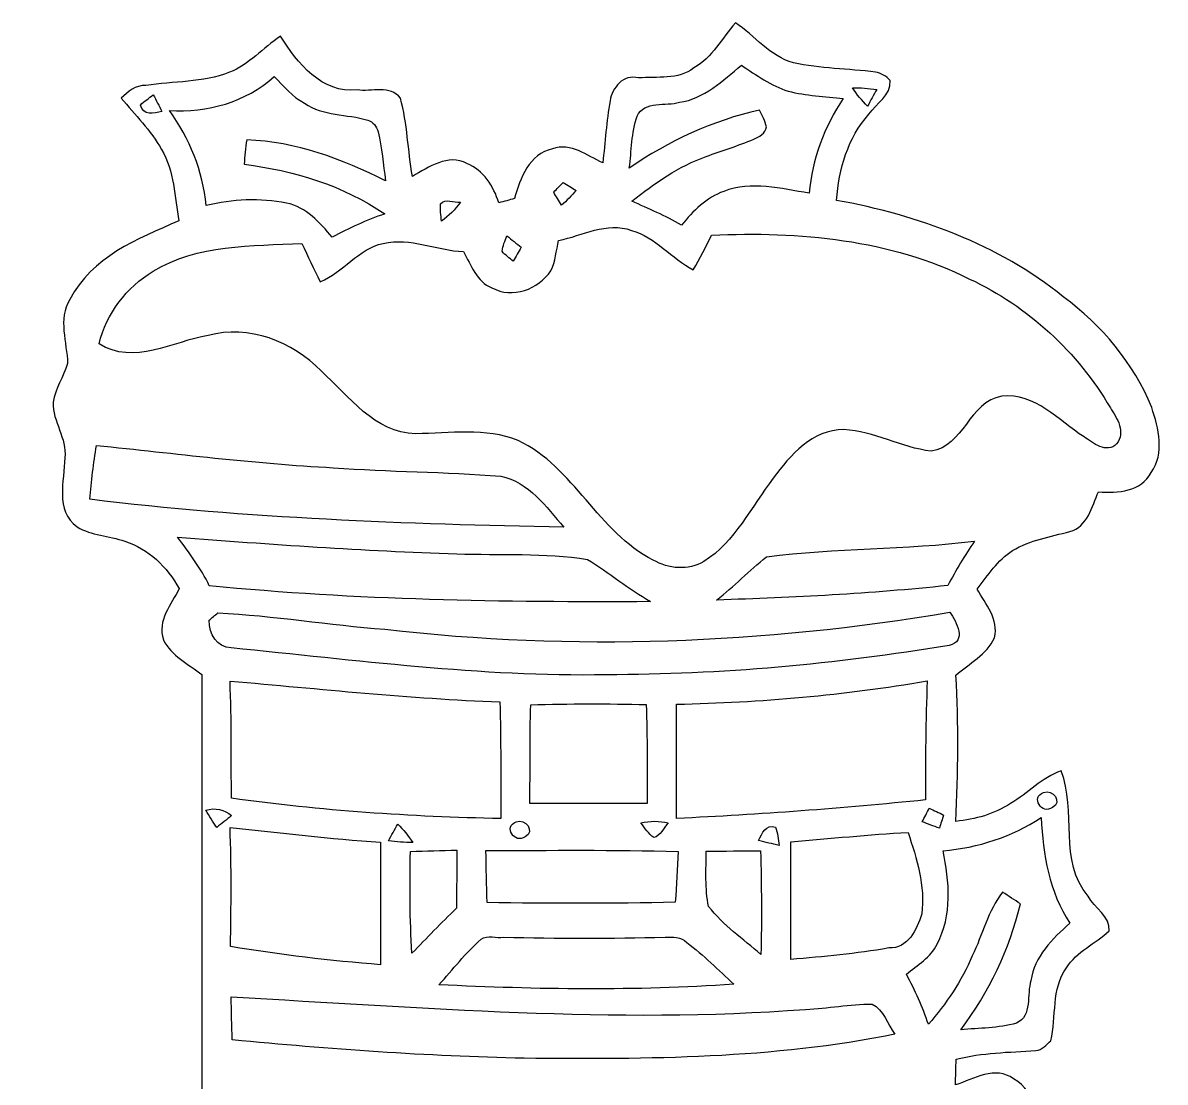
# Model space of a CAD drawing. Header units: centimetres. Extents: x -6.9 to 6.9, y -16 to 16.
# Drawn here: x -6.87 to 6.89, y 3.22 to 15.98 of the extents above; entities that cross this region are included whole.
import ezdxf

# ---------------------------------------------------------------- set-up
doc = ezdxf.new("R2010")
doc.units = ezdxf.units.CM
doc.header["$MEASUREMENT"] = 0
doc.layers.add('Camada 1', color=7, linetype='Continuous')

msp = doc.modelspace()

# ---------------------------------------------------------------- linework, layer by layer
at = {"layer": 'Camada 1', "color": 142}
for points, knots in [([(1.7145, 15.97942), (1.9498, 15.82491), (2.13148, 15.57514), (2.41194, 15.49894), (2.41194, 15.49894), (2.73614, 15.4245), (3.07199, 15.42838), (3.40078, 15.38605), (3.40078, 15.38605), (3.46992, 15.37547), (3.53272, 15.33631), (3.57893, 15.2841), (3.57893, 15.2841), (3.59269, 15.10665), (3.4096, 15.01175), (3.32246, 14.88052), (3.32246, 14.88052), (3.0667, 14.59265), (2.95981, 14.21836), (2.93264, 13.84229), (2.93264, 13.84229), (3.91336, 13.66379), (4.87892, 13.31242), (5.66138, 12.6813), (5.66138, 12.6813), (6.12457, 12.33981), (6.50981, 11.88226), (6.72782, 11.34674), (6.72782, 11.34674), (6.8072, 11.09663), (6.88904, 10.79818), (6.71936, 10.56605), (6.71936, 10.56605), (6.60118, 10.33039), (6.3186, 10.3184), (6.08647, 10.33145), (6.08647, 10.33145), (6.00957, 10.15929), (5.95171, 9.90882), (5.74322, 9.85626), (5.74322, 9.85626), (5.50898, 9.78994), (5.26239, 9.75184), (5.05072, 9.62484), (5.05072, 9.62484), (4.87116, 9.50912), (4.75262, 9.3285), (4.62703, 9.16093), (4.62703, 9.16093), (4.72405, 8.9789), (4.89162, 8.79757), (4.83235, 8.57567), (4.83235, 8.57567), (4.74027, 8.37353), (4.53108, 8.26488), (4.36809, 8.12518), (4.36809, 8.12518), (4.40584, 7.53886), (4.39455, 6.95113), (4.36986, 6.36482), (4.36986, 6.36482), (4.60022, 6.38986), (4.83235, 6.44984), (5.02708, 6.58036), (5.02708, 6.58036), (5.23699, 6.70172), (5.40244, 6.89187), (5.63633, 6.97301), (5.63633, 6.97301), (5.82824, 6.49005), (5.60141, 5.88504), (5.9623, 5.46453), (5.9623, 5.46453), (6.02791, 5.3213), (6.23535, 5.21794), (6.21489, 5.04507), (6.21489, 5.04507), (6.04943, 4.89162), (5.82224, 4.79884), (5.70124, 4.60093), (5.70124, 4.60093), (5.51497, 4.34657), (5.58412, 4.01355), (5.51215, 3.72392), (5.51215, 3.72392), (5.45888, 3.67559), (5.40808, 3.60997), (5.33082, 3.60539), (5.33082, 3.60539), (5.00909, 3.58175), (4.68489, 3.58281), (4.37127, 3.4992), (4.37127, 3.4992), (4.36951, 3.39654), (4.36809, 3.29353), (4.36351, 3.19087), (4.36351, 3.19087), (4.58435, 3.26496), (4.8447, 3.42512), (5.06342, 3.26425), (5.06342, 3.26425), (5.34035, 3.10974), (5.44336, 2.70651), (5.23628, 2.45357), (5.23628, 2.45357), (5.07365, 2.21544), (4.75086, 2.20592), (4.49227, 2.20486), (4.49227, 2.20486), (4.69618, 1.97097), (4.98299, 1.76565), (5.30966, 1.7974), (5.30966, 1.7974), (5.47017, 1.77765), (5.6515, 1.82316), (5.80143, 1.74025), (5.80143, 1.74025), (5.84482, 1.5173), (5.65326, 1.30598), (5.73405, 1.07879), (5.73405, 1.07879), (5.87375, 0.70273), (6.28015, 0.57891), (6.61917, 0.44344), (6.61917, 0.44344), (6.69396, 0.4124), (6.80438, 0.36618), (6.78921, 0.26599), (6.78921, 0.26599), (6.76169, 0.14817), (6.66221, 0.06385), (6.60082, -0.03669), (6.60082, -0.03669), (6.36799, -0.33867), (6.29285, -0.73589), (6.31155, -1.11054), (6.31155, -1.11054), (6.3059, -1.2446), (6.34682, -1.40864), (6.21877, -1.49789), (6.21877, -1.49789), (6.04132, -1.48026), (5.90444, -1.34938), (5.75874, -1.26118), (5.75874, -1.26118), (5.48111, -1.08479), (5.19571, -0.86536), (4.84964, -0.86748), (4.84964, -0.86748), (4.69336, -0.83573), (4.48592, -0.86078), (4.40725, -1.01988), (4.40725, -1.01988), (4.33317, -1.37513), (4.39879, -1.73955), (4.38961, -2.09903), (4.38961, -2.09903), (4.39667, -4.0319), (4.38856, -5.96441), (4.39314, -7.89728), (4.39314, -7.89728), (4.57976, -7.92162), (4.78543, -7.8927), (4.95617, -7.99183), (4.95617, -7.99183), (5.17243, -8.12518), (5.32201, -8.36718), (5.30684, -8.62647), (5.30684, -8.62647), (5.37069, -8.94574), (5.04825, -9.17011), (5.08635, -9.48478), (5.08635, -9.48478), (5.21547, -11.15519), (5.34599, -12.84746), (5.08917, -14.51257), (5.08917, -14.51257), (5.00027, -14.88828), (4.60763, -15.07666), (4.28413, -15.22236), (4.28413, -15.22236), (2.81411, -15.72824), (1.25624, -15.99318), (-0.29986, -15.96637), (-0.29986, -15.96637), (-1.76671, -15.98507), (-3.2198, -15.71202), (-4.63726, -15.35783), (-4.63726, -15.35783), (-5.01756, -15.23012), (-5.43772, -14.99764), (-5.53261, -14.57184), (-5.53261, -14.57184), (-5.75592, -13.1251), (-5.71853, -11.6519), (-5.61164, -10.19634), (-5.61164, -10.19634), (-5.53614, -9.90247), (-5.8099, -9.68657), (-5.80002, -9.40082), (-5.80002, -9.40082), (-5.86599, -8.98878), (-5.58059, -8.6173), (-5.26415, -8.38941), (-5.26415, -8.38941), (-5.09129, -8.23277), (-4.81859, -8.16328), (-4.73957, -7.92515), (-4.73957, -7.92515), (-4.68912, -7.67962), (-4.70076, -7.42527), (-4.70782, -7.17691), (-4.70782, -7.17691), (-4.71946, -7.03651), (-4.80095, -6.88693), (-4.94418, -6.84847), (-4.94418, -6.84847), (-5.23804, -6.76416), (-5.55061, -6.78145), (-5.85047, -6.8139), (-5.85047, -6.8139), (-6.06848, -6.84389), (-6.25158, -6.97512), (-6.45372, -7.04956), (-6.45372, -7.04956), (-6.53627, -7.08096), (-6.6234, -7.00017), (-6.63258, -6.91974), (-6.63258, -6.91974), (-6.63328, -6.55461), (-6.49923, -6.2043), (-6.51087, -5.83812), (-6.51087, -5.83812), (-6.47841, -5.55272), (-6.67703, -5.32518), (-6.74511, -5.06271), (-6.74511, -5.06271), (-6.41668, -4.93677), (-6.00181, -4.83658), (-5.88645, -4.45311), (-5.88645, -4.45311), (-5.77638, -4.25379), (-5.80954, -3.91513), (-5.5178, -3.88091), (-5.5178, -3.88091), (-5.24863, -3.90772), (-4.98404, -3.97792), (-4.71311, -3.99979), (-4.71311, -3.99979), (-4.70253, -3.67594), (-4.74416, -3.33199), (-4.92795, -3.05611), (-4.92795, -3.05611), (-5.03908, -2.86632), (-5.28073, -2.84762), (-5.4737, -2.82293), (-5.4737, -2.82293), (-5.77321, -2.78977), (-6.07342, -2.97639), (-6.36623, -2.87126), (-6.36623, -2.87126), (-6.38669, -2.49696), (-6.30661, -2.08562), (-6.51087, -1.7466), (-6.51087, -1.7466), (-6.60541, -1.53317), (-6.80579, -1.37724), (-6.86611, -1.14829), (-6.86611, -1.14829), (-6.8386, -1.09573), (-6.79662, -1.04916), (-6.74194, -1.02447), (-6.74194, -1.02447), (-6.38104, -0.99095), (-6.01663, -1.01776), (-5.65609, -0.97755), (-5.65609, -0.97755), (-5.4162, -0.94509), (-5.2578, -0.73836), (-5.04684, -0.64135), (-5.04684, -0.64135), (-4.94453, -0.62054), (-4.84258, -0.66463), (-4.74239, -0.68227), (-4.74239, -0.68227), (-4.71699, -0.34361), (-4.70817, -0.00388), (-4.70782, 0.33514), (-4.70782, 0.33514), (-4.71099, 2.9337), (-4.70994, 5.53261), (-4.70888, 8.13117), (-4.70888, 8.13117), (-4.87327, 8.25888), (-5.07788, 8.35907), (-5.17419, 8.55063), (-5.17419, 8.55063), (-5.24933, 8.77923), (-5.08, 8.97996), (-4.98263, 9.16693), (-4.98263, 9.16693), (-5.12868, 9.42269), (-5.35199, 9.65129), (-5.63986, 9.73702), (-5.63986, 9.73702), (-5.82789, 9.80475), (-6.04097, 9.80511), (-6.21312, 9.91094), (-6.21312, 9.91094), (-6.48617, 10.11202), (-6.3627, 10.46268), (-6.36164, 10.74279), (-6.36164, 10.74279), (-6.33095, 10.97739), (-6.51051, 11.17706), (-6.50134, 11.41024), (-6.50134, 11.41024), (-6.477, 11.57605), (-6.37505, 11.71787), (-6.32813, 11.87662), (-6.32813, 11.87662), (-6.33271, 12.13309), (-6.44807, 12.40966), (-6.29885, 12.64779), (-6.29885, 12.64779), (-6.04026, 13.15755), (-5.48569, 13.38121), (-4.98934, 13.59394), (-4.98934, 13.59394), (-5.03555, 13.88322), (-5.04296, 14.19472), (-5.19606, 14.45401), (-5.19606, 14.45401), (-5.32518, 14.68508), (-5.51251, 14.87346), (-5.68219, 15.07384), (-5.68219, 15.07384), (-5.59753, 15.14792), (-5.51039, 15.23189), (-5.3848, 15.22448), (-5.3848, 15.22448), (-5.05072, 15.27845), (-4.69935, 15.25693), (-4.37938, 15.38358), (-4.37938, 15.38358), (-4.14126, 15.47636), (-3.97334, 15.67921), (-3.76414, 15.8175), (-3.76414, 15.8175), (-3.55953, 15.5007), (-3.26531, 15.12217), (-2.84021, 15.17332), (-2.84021, 15.17332), (-2.67406, 15.14193), (-2.43699, 15.23718), (-2.32022, 15.07208), (-2.32022, 15.07208), (-2.23379, 14.76551), (-2.23132, 14.44343), (-2.17488, 14.13087), (-2.17488, 14.13087), (-1.98085, 14.24234), (-1.74308, 14.40533), (-1.51977, 14.28679), (-1.51977, 14.28679), (-1.31692, 14.20283), (-1.19839, 14.01163), (-1.13383, 13.81196), (-1.13383, 13.81196), (-1.07103, 13.82924), (-1.00824, 13.84653), (-0.94474, 13.86381), (-0.94474, 13.86381), (-0.883, 14.10864), (-0.76412, 14.4018), (-0.48895, 14.46142), (-0.48895, 14.46142), (-0.26317, 14.54256), (-0.07585, 14.38028), (0.11642, 14.2935), (0.11642, 14.2935), (0.1464, 14.54291), (0.16122, 14.79409), (0.20461, 15.04174), (0.20461, 15.04174), (0.23248, 15.19943), (0.36301, 15.36453), (0.54716, 15.31549), (0.54716, 15.31549), (0.77117, 15.33772), (1.02517, 15.28551), (1.21426, 15.43756), (1.21426, 15.43756), (1.43651, 15.56067), (1.55328, 15.79386), (1.7145, 15.97942), (1.7145, 15.97942), (1.7145, 15.97942), (1.7145, 15.97942), (1.7145, 15.97942)], [0, 0, 0, 0, 0.00990099, 0.00990099, 0.00990099, 0.00990099, 0.01980198, 0.01980198, 0.01980198, 0.01980198, 0.02970297, 0.02970297, 0.02970297, 0.02970297, 0.03960396, 0.03960396, 0.03960396, 0.03960396, 0.04950495, 0.04950495, 0.04950495, 0.04950495, 0.05940594, 0.05940594, 0.05940594, 0.05940594, 0.06930693, 0.06930693, 0.06930693, 0.06930693, 0.07920792, 0.07920792, 0.07920792, 0.07920792, 0.08910891, 0.08910891, 0.08910891, 0.08910891, 0.0990099, 0.0990099, 0.0990099, 0.0990099, 0.10891089, 0.10891089, 0.10891089, 0.10891089, 0.11881188, 0.11881188, 0.11881188, 0.11881188, 0.12871287, 0.12871287, 0.12871287, 0.12871287, 0.13861386, 0.13861386, 0.13861386, 0.13861386, 0.14851485, 0.14851485, 0.14851485, 0.14851485, 0.15841584, 0.15841584, 0.15841584, 0.15841584, 0.16831683, 0.16831683, 0.16831683, 0.16831683, 0.17821782, 0.17821782, 0.17821782, 0.17821782, 0.18811881, 0.18811881, 0.18811881, 0.18811881, 0.1980198, 0.1980198, 0.1980198, 0.1980198, 0.20792079, 0.20792079, 0.20792079, 0.20792079, 0.21782178, 0.21782178, 0.21782178, 0.21782178, 0.22772277, 0.22772277, 0.22772277, 0.22772277, 0.23762376, 0.23762376, 0.23762376, 0.23762376, 0.24752475, 0.24752475, 0.24752475, 0.24752475, 0.25742574, 0.25742574, 0.25742574, 0.25742574, 0.26732673, 0.26732673, 0.26732673, 0.26732673, 0.27722772, 0.27722772, 0.27722772, 0.27722772, 0.28712871, 0.28712871, 0.28712871, 0.28712871, 0.2970297, 0.2970297, 0.2970297, 0.2970297, 0.30693069, 0.30693069, 0.30693069, 0.30693069, 0.31683168, 0.31683168, 0.31683168, 0.31683168, 0.32673267, 0.32673267, 0.32673267, 0.32673267, 0.33663366, 0.33663366, 0.33663366, 0.33663366, 0.34653465, 0.34653465, 0.34653465, 0.34653465, 0.35643564, 0.35643564, 0.35643564, 0.35643564, 0.36633663, 0.36633663, 0.36633663, 0.36633663, 0.37623762, 0.37623762, 0.37623762, 0.37623762, 0.38613861, 0.38613861, 0.38613861, 0.38613861, 0.3960396, 0.3960396, 0.3960396, 0.3960396, 0.40594059, 0.40594059, 0.40594059, 0.40594059, 0.41584158, 0.41584158, 0.41584158, 0.41584158, 0.42574257, 0.42574257, 0.42574257, 0.42574257, 0.43564356, 0.43564356, 0.43564356, 0.43564356, 0.44554455, 0.44554455, 0.44554455, 0.44554455, 0.45544554, 0.45544554, 0.45544554, 0.45544554, 0.46534653, 0.46534653, 0.46534653, 0.46534653, 0.47524752, 0.47524752, 0.47524752, 0.47524752, 0.48514851, 0.48514851, 0.48514851, 0.48514851, 0.4950495, 0.4950495, 0.4950495, 0.4950495, 0.5049505, 0.5049505, 0.5049505, 0.5049505, 0.51485149, 0.51485149, 0.51485149, 0.51485149, 0.52475248, 0.52475248, 0.52475248, 0.52475248, 0.53465347, 0.53465347, 0.53465347, 0.53465347, 0.54455446, 0.54455446, 0.54455446, 0.54455446, 0.55445545, 0.55445545, 0.55445545, 0.55445545, 0.56435644, 0.56435644, 0.56435644, 0.56435644, 0.57425743, 0.57425743, 0.57425743, 0.57425743, 0.58415842, 0.58415842, 0.58415842, 0.58415842, 0.59405941, 0.59405941, 0.59405941, 0.59405941, 0.6039604, 0.6039604, 0.6039604, 0.6039604, 0.61386139, 0.61386139, 0.61386139, 0.61386139, 0.62376238, 0.62376238, 0.62376238, 0.62376238, 0.63366337, 0.63366337, 0.63366337, 0.63366337, 0.64356436, 0.64356436, 0.64356436, 0.64356436, 0.65346535, 0.65346535, 0.65346535, 0.65346535, 0.66336634, 0.66336634, 0.66336634, 0.66336634, 0.67326733, 0.67326733, 0.67326733, 0.67326733, 0.68316832, 0.68316832, 0.68316832, 0.68316832, 0.69306931, 0.69306931, 0.69306931, 0.69306931, 0.7029703, 0.7029703, 0.7029703, 0.7029703, 0.71287129, 0.71287129, 0.71287129, 0.71287129, 0.72277228, 0.72277228, 0.72277228, 0.72277228, 0.73267327, 0.73267327, 0.73267327, 0.73267327, 0.74257426, 0.74257426, 0.74257426, 0.74257426, 0.75247525, 0.75247525, 0.75247525, 0.75247525, 0.76237624, 0.76237624, 0.76237624, 0.76237624, 0.77227723, 0.77227723, 0.77227723, 0.77227723, 0.78217822, 0.78217822, 0.78217822, 0.78217822, 0.79207921, 0.79207921, 0.79207921, 0.79207921, 0.8019802, 0.8019802, 0.8019802, 0.8019802, 0.81188119, 0.81188119, 0.81188119, 0.81188119, 0.82178218, 0.82178218, 0.82178218, 0.82178218, 0.83168317, 0.83168317, 0.83168317, 0.83168317, 0.84158416, 0.84158416, 0.84158416, 0.84158416, 0.85148515, 0.85148515, 0.85148515, 0.85148515, 0.86138614, 0.86138614, 0.86138614, 0.86138614, 0.87128713, 0.87128713, 0.87128713, 0.87128713, 0.88118812, 0.88118812, 0.88118812, 0.88118812, 0.89108911, 0.89108911, 0.89108911, 0.89108911, 0.9009901, 0.9009901, 0.9009901, 0.9009901, 0.91089109, 0.91089109, 0.91089109, 0.91089109, 0.92079208, 0.92079208, 0.92079208, 0.92079208, 0.93069307, 0.93069307, 0.93069307, 0.93069307, 0.94059406, 0.94059406, 0.94059406, 0.94059406, 0.95049505, 0.95049505, 0.95049505, 0.95049505, 0.96039604, 0.96039604, 0.96039604, 0.96039604, 0.97029703, 0.97029703, 0.97029703, 0.97029703, 0.98019802, 0.98019802, 0.98019802, 0.98019802, 1, 1, 1, 1]), ([(1.03999, 15.02304), (0.87806, 14.97542), (0.61983, 15.04491), (0.53022, 14.85582), (0.53022, 14.85582), (0.46284, 14.65509), (0.46355, 14.43884), (0.43674, 14.23), (0.43674, 14.23), (0.91052, 14.55914), (1.4418, 14.8022), (2.00554, 14.92991), (2.00554, 14.92991), (2.03518, 14.86359), (2.07257, 14.79867), (2.08739, 14.72671), (2.08739, 14.72671), (2.08245, 14.64592), (1.99813, 14.60747), (1.93463, 14.57748), (1.93463, 14.57748), (1.74731, 14.49881), (1.55187, 14.44272), (1.36208, 14.37076), (1.36208, 14.37076), (1.03082, 14.25399), (0.74154, 14.04514), (0.46567, 13.83347), (0.46567, 13.83347), (0.66746, 13.74069), (0.87383, 13.65673), (1.06645, 13.54455), (1.06645, 13.54455), (1.20509, 13.71282), (1.36243, 13.87651), (1.57409, 13.94954), (1.57409, 13.94954), (1.90676, 14.0783), (2.26413, 13.98341), (2.60174, 13.92802), (2.60174, 13.92802), (2.63913, 14.34006), (2.78342, 14.72636), (3.01343, 15.06855), (3.01343, 15.06855), (2.79118, 15.09183), (2.56611, 15.10171), (2.34915, 15.1571), (2.34915, 15.1571), (2.14312, 15.22236), (1.96533, 15.35148), (1.78647, 15.46825), (1.78647, 15.46825), (1.56281, 15.28727), (1.33738, 15.06326), (1.03999, 15.02304), (1.03999, 15.02304), (1.03999, 15.02304), (1.03999, 15.02304), (1.03999, 15.02304)], [0, 0, 0, 0, 0.0625, 0.0625, 0.0625, 0.0625, 0.125, 0.125, 0.125, 0.125, 0.1875, 0.1875, 0.1875, 0.1875, 0.25, 0.25, 0.25, 0.25, 0.3125, 0.3125, 0.3125, 0.3125, 0.375, 0.375, 0.375, 0.375, 0.4375, 0.4375, 0.4375, 0.4375, 0.5, 0.5, 0.5, 0.5, 0.5625, 0.5625, 0.5625, 0.5625, 0.625, 0.625, 0.625, 0.625, 0.6875, 0.6875, 0.6875, 0.6875, 0.75, 0.75, 0.75, 0.75, 0.8125, 0.8125, 0.8125, 0.8125, 0.875, 0.875, 0.875, 0.875, 1, 1, 1, 1]), ([(-5.10117, 14.92497), (-4.85987, 14.58666), (-4.69688, 14.19648), (-4.65949, 13.78021), (-4.65949, 13.78021), (-4.34269, 13.85429), (-4.00967, 13.87299), (-3.68935, 13.80949), (-3.68935, 13.80949), (-3.45511, 13.75869), (-3.28965, 13.57348), (-3.14149, 13.39885), (-3.14149, 13.39885), (-2.93617, 13.50469), (-2.72803, 13.60699), (-2.50825, 13.67931), (-2.50825, 13.67931), (-3.00955, 14.02115), (-3.60257, 14.20213), (-4.20088, 14.27621), (-4.20088, 14.27621), (-4.19664, 14.37464), (-4.18571, 14.47271), (-4.16913, 14.56972), (-4.16913, 14.56972), (-3.57823, 14.55244), (-3.02154, 14.33759), (-2.49873, 14.07866), (-2.49873, 14.07866), (-2.52589, 14.27586), (-2.54318, 14.47482), (-2.58833, 14.66885), (-2.58833, 14.66885), (-2.60421, 14.732), (-2.65113, 14.78739), (-2.71321, 14.80855), (-2.71321, 14.80855), (-2.96474, 14.88369), (-3.25191, 14.85441), (-3.47416, 15.01175), (-3.47416, 15.01175), (-3.62056, 15.0876), (-3.72533, 15.21672), (-3.83858, 15.33243), (-3.83858, 15.33243), (-4.18253, 15.0241), (-4.64467, 14.89498), (-5.10117, 14.92497), (-5.10117, 14.92497), (-5.10117, 14.92497), (-5.10117, 14.92497), (-5.10117, 14.92497)], [0, 0, 0, 0, 0.07142857, 0.07142857, 0.07142857, 0.07142857, 0.14285714, 0.14285714, 0.14285714, 0.14285714, 0.21428571, 0.21428571, 0.21428571, 0.21428571, 0.28571429, 0.28571429, 0.28571429, 0.28571429, 0.35714286, 0.35714286, 0.35714286, 0.35714286, 0.42857143, 0.42857143, 0.42857143, 0.42857143, 0.5, 0.5, 0.5, 0.5, 0.57142857, 0.57142857, 0.57142857, 0.57142857, 0.64285714, 0.64285714, 0.64285714, 0.64285714, 0.71428571, 0.71428571, 0.71428571, 0.71428571, 0.78571429, 0.78571429, 0.78571429, 0.78571429, 0.85714286, 0.85714286, 0.85714286, 0.85714286, 1, 1, 1, 1]), ([(3.12349, 15.19802), (3.17641, 15.11829), (3.23674, 15.0435), (3.30518, 14.97647), (3.30518, 14.97647), (3.34222, 15.0435), (3.37926, 15.11053), (3.41559, 15.17791), (3.41559, 15.17791), (3.31893, 15.19167), (3.22086, 15.19767), (3.12349, 15.19802), (3.12349, 15.19802), (3.12349, 15.19802), (3.12349, 15.19802), (3.12349, 15.19802)], [0, 0, 0, 0, 0.2, 0.2, 0.2, 0.2, 0.4, 0.4, 0.4, 0.4, 0.6, 0.6, 0.6, 0.6, 1, 1, 1, 1]), ([(-5.44971, 14.98988), (-5.42078, 14.85935), (-5.2892, 14.88546), (-5.19148, 14.91262), (-5.19148, 14.91262), (-5.2264, 14.9793), (-5.26098, 15.04632), (-5.29519, 15.113), (-5.29519, 15.113), (-5.34846, 15.07419), (-5.40173, 15.03504), (-5.44971, 14.98988), (-5.44971, 14.98988), (-5.44971, 14.98988), (-5.44971, 14.98988), (-5.44971, 14.98988)], [0, 0, 0, 0, 0.2, 0.2, 0.2, 0.2, 0.4, 0.4, 0.4, 0.4, 0.6, 0.6, 0.6, 0.6, 1, 1, 1, 1]), ([(-0.36019, 14.05608), (-0.39829, 14.01798), (-0.43603, 13.98023), (-0.47413, 13.94213), (-0.47413, 13.94213), (-0.44309, 13.88921), (-0.41204, 13.83665), (-0.38065, 13.78373), (-0.38065, 13.78373), (-0.31679, 13.83912), (-0.25718, 13.89874), (-0.20179, 13.96259), (-0.20179, 13.96259), (-0.25506, 13.99364), (-0.30762, 14.02503), (-0.36019, 14.05608), (-0.36019, 14.05608), (-0.36019, 14.05608), (-0.36019, 14.05608), (-0.36019, 14.05608)], [0, 0, 0, 0, 0.16666667, 0.16666667, 0.16666667, 0.16666667, 0.33333333, 0.33333333, 0.33333333, 0.33333333, 0.5, 0.5, 0.5, 0.5, 0.66666667, 0.66666667, 0.66666667, 0.66666667, 1, 1, 1, 1]), ([(-1.83691, 13.80137), (-1.84256, 13.73152), (-1.83162, 13.66202), (-1.82492, 13.59253), (-1.82492, 13.59253), (-1.73673, 13.65462), (-1.66017, 13.73117), (-1.59808, 13.81936), (-1.59808, 13.81936), (-1.67428, 13.81301), (-1.78047, 13.87052), (-1.83691, 13.80137), (-1.83691, 13.80137), (-1.83691, 13.80137), (-1.83691, 13.80137), (-1.83691, 13.80137)], [0, 0, 0, 0, 0.2, 0.2, 0.2, 0.2, 0.4, 0.4, 0.4, 0.4, 0.6, 0.6, 0.6, 0.6, 1, 1, 1, 1]), ([(-0.41557, 13.36005), (-0.44415, 13.23728), (-0.45014, 13.10675), (-0.50765, 12.99316), (-0.50765, 12.99316), (-0.65617, 12.77197), (-0.97367, 12.65132), (-1.21708, 12.78961), (-1.21708, 12.78961), (-1.40441, 12.8591), (-1.4672, 13.06548), (-1.55998, 13.22493), (-1.55998, 13.22493), (-1.8856, 13.23869), (-2.19781, 13.39921), (-2.52659, 13.32336), (-2.52659, 13.32336), (-2.82963, 13.26092), (-3.00602, 12.97164), (-3.28718, 12.86263), (-3.28718, 12.86263), (-3.36338, 13.01468), (-3.43323, 13.16919), (-3.50732, 13.32195), (-3.50732, 13.32195), (-4.1081, 13.29443), (-4.76603, 13.31489), (-5.29872, 12.98822), (-5.29872, 12.98822), (-5.61728, 12.7949), (-5.85929, 12.47881), (-5.94819, 12.11509), (-5.94819, 12.11509), (-5.52979, 11.85016), (-5.06307, 12.14437), (-4.63409, 12.21493), (-4.63409, 12.21493), (-4.14584, 12.34793), (-3.61774, 12.14367), (-3.27484, 11.78877), (-3.27484, 11.78877), (-2.93864, 11.48574), (-2.6349, 11.04089), (-2.13466, 11.03207), (-2.13466, 11.03207), (-1.72649, 11.03736), (-1.29223, 11.10791), (-0.90276, 10.95022), (-0.90276, 10.95022), (-0.22648, 10.63237), (0.05997, 9.84285), (0.72496, 9.51124), (0.72496, 9.51124), (0.91017, 9.40259), (1.14512, 9.38318), (1.33597, 9.4929), (1.33597, 9.4929), (1.71062, 9.73526), (1.905, 10.15224), (2.16994, 10.49549), (2.16994, 10.49549), (2.37278, 10.77701), (2.64336, 11.07969), (3.01943, 11.08216), (3.01943, 11.08216), (3.3849, 11.06417), (3.71158, 10.86273), (4.07141, 10.82252), (4.07141, 10.82252), (4.46229, 10.87473), (4.5272, 11.42083), (4.92196, 11.48292), (4.92196, 11.48292), (5.32589, 11.52772), (5.60458, 11.19117), (5.91291, 10.99397), (5.91291, 10.99397), (6.01486, 10.92306), (6.18737, 10.78724), (6.30449, 10.91036), (6.30449, 10.91036), (6.41632, 11.04547), (6.31014, 11.22398), (6.229, 11.34286), (6.229, 11.34286), (5.83741, 12.01667), (5.23946, 12.56524), (4.53355, 12.89509), (4.53355, 12.89509), (3.57822, 13.37486), (2.48003, 13.4687), (1.42663, 13.42425), (1.42663, 13.42425), (1.35784, 13.28244), (1.28976, 13.14027), (1.20756, 13.00621), (1.20756, 13.00621), (0.94439, 13.14238), (0.7553, 13.39885), (0.46249, 13.48034), (0.46249, 13.48034), (0.16369, 13.58865), (-0.12735, 13.41437), (-0.41557, 13.36005), (-0.41557, 13.36005), (-0.41557, 13.36005), (-0.41557, 13.36005), (-0.41557, 13.36005)], [0, 0, 0, 0, 0.03571429, 0.03571429, 0.03571429, 0.03571429, 0.07142857, 0.07142857, 0.07142857, 0.07142857, 0.10714286, 0.10714286, 0.10714286, 0.10714286, 0.14285714, 0.14285714, 0.14285714, 0.14285714, 0.17857143, 0.17857143, 0.17857143, 0.17857143, 0.21428571, 0.21428571, 0.21428571, 0.21428571, 0.25, 0.25, 0.25, 0.25, 0.28571429, 0.28571429, 0.28571429, 0.28571429, 0.32142857, 0.32142857, 0.32142857, 0.32142857, 0.35714286, 0.35714286, 0.35714286, 0.35714286, 0.39285714, 0.39285714, 0.39285714, 0.39285714, 0.42857143, 0.42857143, 0.42857143, 0.42857143, 0.46428571, 0.46428571, 0.46428571, 0.46428571, 0.5, 0.5, 0.5, 0.5, 0.53571429, 0.53571429, 0.53571429, 0.53571429, 0.57142857, 0.57142857, 0.57142857, 0.57142857, 0.60714286, 0.60714286, 0.60714286, 0.60714286, 0.64285714, 0.64285714, 0.64285714, 0.64285714, 0.67857143, 0.67857143, 0.67857143, 0.67857143, 0.71428571, 0.71428571, 0.71428571, 0.71428571, 0.75, 0.75, 0.75, 0.75, 0.78571429, 0.78571429, 0.78571429, 0.78571429, 0.82142857, 0.82142857, 0.82142857, 0.82142857, 0.85714286, 0.85714286, 0.85714286, 0.85714286, 0.89285714, 0.89285714, 0.89285714, 0.89285714, 0.92857143, 0.92857143, 0.92857143, 0.92857143, 1, 1, 1, 1]), ([(-1.09608, 13.22846), (-1.05586, 13.18331), (-1.00753, 13.14662), (-0.96061, 13.10816), (-0.96061, 13.10816), (-0.92851, 13.16426), (-0.89606, 13.22035), (-0.86395, 13.27679), (-0.86395, 13.27679), (-0.92146, 13.32301), (-0.97931, 13.36851), (-1.03717, 13.41437), (-1.03717, 13.41437), (-1.06045, 13.3537), (-1.08832, 13.29372), (-1.09608, 13.22846), (-1.09608, 13.22846), (-1.09608, 13.22846), (-1.09608, 13.22846), (-1.09608, 13.22846)], [0, 0, 0, 0, 0.16666667, 0.16666667, 0.16666667, 0.16666667, 0.33333333, 0.33333333, 0.33333333, 0.33333333, 0.5, 0.5, 0.5, 0.5, 0.66666667, 0.66666667, 0.66666667, 0.66666667, 1, 1, 1, 1]), ([(-5.97958, 10.89201), (-6.01451, 10.67647), (-6.04203, 10.46021), (-6.05931, 10.24255), (-6.05931, 10.24255), (-4.1656, 10.01148), (-2.25601, 9.94198), (-0.34996, 9.90741), (-0.34996, 9.90741), (-0.56444, 10.15153), (-0.77153, 10.45069), (-1.11196, 10.52089), (-1.11196, 10.52089), (-1.78294, 10.57487), (-2.45674, 10.5724), (-3.12808, 10.6232), (-3.12808, 10.6232), (-4.08234, 10.67259), (-5.02991, 10.795), (-5.97958, 10.89201), (-5.97958, 10.89201), (-5.97958, 10.89201), (-5.97958, 10.89201), (-5.97958, 10.89201)], [0, 0, 0, 0, 0.14285714, 0.14285714, 0.14285714, 0.14285714, 0.28571429, 0.28571429, 0.28571429, 0.28571429, 0.42857143, 0.42857143, 0.42857143, 0.42857143, 0.57142857, 0.57142857, 0.57142857, 0.57142857, 0.71428571, 0.71428571, 0.71428571, 0.71428571, 1, 1, 1, 1]), ([(-5.00345, 9.78641), (-4.86234, 9.60049), (-4.72264, 9.41282), (-4.62068, 9.2015), (-4.62068, 9.2015), (-2.85609, 9.02652), (-1.08056, 9.00112), (0.69144, 9.0103), (0.69144, 9.0103), (0.43074, 9.16764), (0.19015, 9.35426), (-0.06491, 9.519), (-0.06491, 9.519), (-0.58667, 9.59838), (-1.11584, 9.56945), (-1.64112, 9.58532), (-1.64112, 9.58532), (-2.76331, 9.62201), (-3.88373, 9.70068), (-5.00345, 9.78641), (-5.00345, 9.78641), (-5.00345, 9.78641), (-5.00345, 9.78641), (-5.00345, 9.78641)], [0, 0, 0, 0, 0.14285714, 0.14285714, 0.14285714, 0.14285714, 0.28571429, 0.28571429, 0.28571429, 0.28571429, 0.42857143, 0.42857143, 0.42857143, 0.42857143, 0.57142857, 0.57142857, 0.57142857, 0.57142857, 0.71428571, 0.71428571, 0.71428571, 0.71428571, 1, 1, 1, 1]), ([(2.08844, 9.54828), (1.87925, 9.38671), (1.69898, 9.18916), (1.48696, 9.0297), (1.48696, 9.0297), (2.41653, 9.05722), (3.34574, 9.10661), (4.27108, 9.20397), (4.27108, 9.20397), (4.36951, 9.38777), (4.47675, 9.56733), (4.59387, 9.73984), (4.59387, 9.73984), (3.76237, 9.63189), (2.91818, 9.66082), (2.08844, 9.54828), (2.08844, 9.54828), (2.08844, 9.54828), (2.08844, 9.54828), (2.08844, 9.54828)], [0, 0, 0, 0, 0.16666667, 0.16666667, 0.16666667, 0.16666667, 0.33333333, 0.33333333, 0.33333333, 0.33333333, 0.5, 0.5, 0.5, 0.5, 0.66666667, 0.66666667, 0.66666667, 0.66666667, 1, 1, 1, 1]), ([(-4.51873, 8.87518), (-4.55401, 8.84555), (-4.58893, 8.81556), (-4.62421, 8.78593), (-4.62421, 8.78593), (-4.62456, 8.61942), (-4.53178, 8.46032), (-4.35645, 8.45326), (-4.35645, 8.45326), (-2.85503, 8.30545), (-1.35326, 8.10225), (0.15875, 8.12906), (0.15875, 8.12906), (1.54093, 8.13188), (2.92523, 8.25429), (4.28801, 8.4836), (4.28801, 8.4836), (4.50674, 8.5284), (4.37374, 8.76617), (4.29719, 8.88224), (4.29719, 8.88224), (2.05211, 8.50441), (-0.24306, 8.41516), (-2.50613, 8.67833), (-2.50613, 8.67833), (-3.17888, 8.72807), (-3.84528, 8.84273), (-4.51873, 8.87518), (-4.51873, 8.87518), (-4.51873, 8.87518), (-4.51873, 8.87518), (-4.51873, 8.87518)], [0, 0, 0, 0, 0.11111111, 0.11111111, 0.11111111, 0.11111111, 0.22222222, 0.22222222, 0.22222222, 0.22222222, 0.33333333, 0.33333333, 0.33333333, 0.33333333, 0.44444444, 0.44444444, 0.44444444, 0.44444444, 0.55555556, 0.55555556, 0.55555556, 0.55555556, 0.66666667, 0.66666667, 0.66666667, 0.66666667, 0.77777778, 0.77777778, 0.77777778, 0.77777778, 1, 1, 1, 1]), ([(-4.37127, 8.05321), (-4.35046, 7.58366), (-4.35751, 7.11341), (-4.35504, 6.64351), (-4.35504, 6.64351), (-3.28083, 6.49323), (-2.19534, 6.41844), (-1.1109, 6.39904), (-1.1109, 6.39904), (-1.11054, 6.86682), (-1.10949, 7.33496), (-1.12219, 7.80274), (-1.12219, 7.80274), (-2.20839, 7.84331), (-3.2893, 7.96114), (-4.37127, 8.05321), (-4.37127, 8.05321), (-4.37127, 8.05321), (-4.37127, 8.05321), (-4.37127, 8.05321)], [0, 0, 0, 0, 0.16666667, 0.16666667, 0.16666667, 0.16666667, 0.33333333, 0.33333333, 0.33333333, 0.33333333, 0.5, 0.5, 0.5, 0.5, 0.66666667, 0.66666667, 0.66666667, 0.66666667, 1, 1, 1, 1]), ([(1.00542, 7.77416), (1.00542, 7.31591), (1.00506, 6.85765), (1.00577, 6.39974), (1.00577, 6.39974), (2.00695, 6.4456), (3.00567, 6.5218), (4.00297, 6.62305), (4.00297, 6.62305), (4.00121, 7.10106), (4.00438, 7.57943), (4.02449, 8.05709), (4.02449, 8.05709), (3.02754, 7.88317), (2.01648, 7.7978), (1.00542, 7.77416), (1.00542, 7.77416), (1.00542, 7.77416), (1.00542, 7.77416), (1.00542, 7.77416)], [0, 0, 0, 0, 0.16666667, 0.16666667, 0.16666667, 0.16666667, 0.33333333, 0.33333333, 0.33333333, 0.33333333, 0.5, 0.5, 0.5, 0.5, 0.66666667, 0.66666667, 0.66666667, 0.66666667, 1, 1, 1, 1]), ([(-0.75071, 7.76781), (-0.76094, 7.37164), (-0.75847, 6.97548), (-0.75953, 6.57931), (-0.75953, 6.57931), (-0.28857, 6.57931), (0.18239, 6.57931), (0.65334, 6.57931), (0.65334, 6.57931), (0.65334, 6.97689), (0.65229, 7.37411), (0.64135, 7.77134), (0.64135, 7.77134), (0.17709, 7.78298), (-0.28716, 7.78087), (-0.75071, 7.76781), (-0.75071, 7.76781), (-0.75071, 7.76781), (-0.75071, 7.76781), (-0.75071, 7.76781)], [0, 0, 0, 0, 0.16666667, 0.16666667, 0.16666667, 0.16666667, 0.33333333, 0.33333333, 0.33333333, 0.33333333, 0.5, 0.5, 0.5, 0.5, 0.66666667, 0.66666667, 0.66666667, 0.66666667, 1, 1, 1, 1]), ([(5.42607, 6.71266), (5.26062, 6.65692), (5.41091, 6.43855), (5.53156, 6.53203), (5.53156, 6.53203), (5.65926, 6.59377), (5.53367, 6.75852), (5.42607, 6.71266), (5.42607, 6.71266), (5.42607, 6.71266), (5.42607, 6.71266), (5.42607, 6.71266)], [0, 0, 0, 0, 0.25, 0.25, 0.25, 0.25, 0.5, 0.5, 0.5, 0.5, 1, 1, 1, 1]), ([(-4.66231, 6.49852), (-4.62033, 6.42867), (-4.57659, 6.35952), (-4.53143, 6.29109), (-4.53143, 6.29109), (-4.47146, 6.33836), (-4.41184, 6.38563), (-4.35257, 6.43326), (-4.35257, 6.43326), (-4.43936, 6.51087), (-4.55154, 6.53239), (-4.66231, 6.49852), (-4.66231, 6.49852), (-4.66231, 6.49852), (-4.66231, 6.49852), (-4.66231, 6.49852)], [0, 0, 0, 0, 0.2, 0.2, 0.2, 0.2, 0.4, 0.4, 0.4, 0.4, 0.6, 0.6, 0.6, 0.6, 1, 1, 1, 1]), ([(4.04883, 6.5218), (4.02026, 6.46783), (3.99168, 6.41385), (3.96381, 6.35988), (3.96381, 6.35988), (4.0319, 6.33271), (4.10069, 6.30767), (4.17054, 6.28332), (4.17054, 6.28332), (4.18712, 6.33624), (4.20405, 6.38845), (4.22099, 6.44102), (4.22099, 6.44102), (4.16348, 6.46818), (4.10633, 6.49534), (4.04883, 6.5218), (4.04883, 6.5218), (4.04883, 6.5218), (4.04883, 6.5218), (4.04883, 6.5218)], [0, 0, 0, 0, 0.16666667, 0.16666667, 0.16666667, 0.16666667, 0.33333333, 0.33333333, 0.33333333, 0.33333333, 0.5, 0.5, 0.5, 0.5, 0.66666667, 0.66666667, 0.66666667, 0.66666667, 1, 1, 1, 1]), ([(-2.35268, 6.3313), (-2.39007, 6.26463), (-2.42676, 6.1976), (-2.46309, 6.12987), (-2.46309, 6.12987), (-2.36643, 6.11611), (-2.26871, 6.11011), (-2.17099, 6.10976), (-2.17099, 6.10976), (-2.22426, 6.18949), (-2.28424, 6.26427), (-2.35268, 6.3313), (-2.35268, 6.3313), (-2.35268, 6.3313), (-2.35268, 6.3313), (-2.35268, 6.3313)], [0, 0, 0, 0, 0.2, 0.2, 0.2, 0.2, 0.4, 0.4, 0.4, 0.4, 0.6, 0.6, 0.6, 0.6, 1, 1, 1, 1]), ([(-0.92393, 6.35988), (-1.08938, 6.30414), (-0.93909, 6.08577), (-0.81844, 6.17926), (-0.81844, 6.17926), (-0.69074, 6.24099), (-0.81633, 6.40574), (-0.92393, 6.35988), (-0.92393, 6.35988), (-0.92393, 6.35988), (-0.92393, 6.35988), (-0.92393, 6.35988)], [0, 0, 0, 0, 0.25, 0.25, 0.25, 0.25, 0.5, 0.5, 0.5, 0.5, 1, 1, 1, 1]), ([(0.57644, 6.34577), (0.62442, 6.28474), (0.66569, 6.21489), (0.73096, 6.16973), (0.73096, 6.16973), (0.81315, 6.18702), (0.85019, 6.28862), (0.90523, 6.34577), (0.90523, 6.34577), (0.79692, 6.37222), (0.68474, 6.37222), (0.57644, 6.34577), (0.57644, 6.34577), (0.57644, 6.34577), (0.57644, 6.34577), (0.57644, 6.34577)], [0, 0, 0, 0, 0.2, 0.2, 0.2, 0.2, 0.4, 0.4, 0.4, 0.4, 0.6, 0.6, 0.6, 0.6, 1, 1, 1, 1]), ([(1.99425, 6.13304), (2.0761, 6.11329), (2.15794, 6.09388), (2.24014, 6.07554), (2.24014, 6.07554), (2.23026, 6.14962), (2.22179, 6.22476), (2.19851, 6.29603), (2.19851, 6.29603), (2.07963, 6.33201), (2.03482, 6.22124), (1.99425, 6.13304), (1.99425, 6.13304), (1.99425, 6.13304), (1.99425, 6.13304), (1.99425, 6.13304)], [0, 0, 0, 0, 0.2, 0.2, 0.2, 0.2, 0.4, 0.4, 0.4, 0.4, 0.6, 0.6, 0.6, 0.6, 1, 1, 1, 1]), ([(4.21464, 6.01063), (4.29189, 5.64198), (4.32611, 5.23169), (4.14302, 4.88738), (4.14302, 4.88738), (4.06823, 4.72405), (3.90454, 4.63515), (3.77296, 4.52367), (3.77296, 4.52367), (3.87809, 4.3307), (3.96734, 4.12891), (4.03789, 3.92077), (4.03789, 3.92077), (4.25344, 4.16842), (4.43794, 4.44218), (4.566, 4.74557), (4.566, 4.74557), (4.69265, 4.99816), (4.75297, 5.28779), (4.93113, 5.5118), (4.93113, 5.5118), (5.00274, 5.46523), (5.07506, 5.41831), (5.14703, 5.37139), (5.14703, 5.37139), (5.01474, 4.82177), (4.76991, 4.30424), (4.42701, 3.85516), (4.42701, 3.85516), (4.65032, 3.87526), (4.88103, 3.87209), (5.0987, 3.93524), (5.0987, 3.93524), (5.29343, 4.0199), (5.21935, 4.28554), (5.27226, 4.44606), (5.27226, 4.44606), (5.31354, 4.73393), (5.53191, 4.95547), (5.74181, 5.1375), (5.74181, 5.1375), (5.49522, 5.51568), (5.41655, 5.96583), (5.39715, 6.40927), (5.39715, 6.40927), (5.04084, 6.18243), (4.63656, 6.04379), (4.21464, 6.01063), (4.21464, 6.01063), (4.21464, 6.01063), (4.21464, 6.01063), (4.21464, 6.01063)], [0, 0, 0, 0, 0.07142857, 0.07142857, 0.07142857, 0.07142857, 0.14285714, 0.14285714, 0.14285714, 0.14285714, 0.21428571, 0.21428571, 0.21428571, 0.21428571, 0.28571429, 0.28571429, 0.28571429, 0.28571429, 0.35714286, 0.35714286, 0.35714286, 0.35714286, 0.42857143, 0.42857143, 0.42857143, 0.42857143, 0.5, 0.5, 0.5, 0.5, 0.57142857, 0.57142857, 0.57142857, 0.57142857, 0.64285714, 0.64285714, 0.64285714, 0.64285714, 0.71428571, 0.71428571, 0.71428571, 0.71428571, 0.78571429, 0.78571429, 0.78571429, 0.78571429, 0.85714286, 0.85714286, 0.85714286, 0.85714286, 1, 1, 1, 1]), ([(-4.37127, 6.29109), (-4.35293, 5.81343), (-4.35822, 5.33541), (-4.36633, 4.8574), (-4.36633, 4.8574), (-3.76696, 4.75791), (-3.16371, 4.68524), (-2.55799, 4.63868), (-2.55799, 4.63868), (-2.55764, 5.1308), (-2.55764, 5.62292), (-2.55834, 6.1147), (-2.55834, 6.1147), (-3.16477, 6.15068), (-3.76767, 6.22759), (-4.37127, 6.29109), (-4.37127, 6.29109), (-4.37127, 6.29109), (-4.37127, 6.29109), (-4.37127, 6.29109)], [0, 0, 0, 0, 0.16666667, 0.16666667, 0.16666667, 0.16666667, 0.33333333, 0.33333333, 0.33333333, 0.33333333, 0.5, 0.5, 0.5, 0.5, 0.66666667, 0.66666667, 0.66666667, 0.66666667, 1, 1, 1, 1]), ([(2.38231, 6.11928), (2.3809, 5.64691), (2.3809, 5.17419), (2.38196, 4.70147), (2.38196, 4.70147), (2.77566, 4.73569), (3.17041, 4.76991), (3.55988, 4.84011), (3.55988, 4.84011), (3.79307, 4.83129), (3.90102, 5.06307), (3.95711, 5.24969), (3.95711, 5.24969), (4.00262, 5.58729), (3.89819, 5.91503), (3.79377, 6.23076), (3.79377, 6.23076), (3.32211, 6.20642), (2.85256, 6.15703), (2.38231, 6.11928), (2.38231, 6.11928), (2.38231, 6.11928), (2.38231, 6.11928), (2.38231, 6.11928)], [0, 0, 0, 0, 0.14285714, 0.14285714, 0.14285714, 0.14285714, 0.28571429, 0.28571429, 0.28571429, 0.28571429, 0.42857143, 0.42857143, 0.42857143, 0.42857143, 0.57142857, 0.57142857, 0.57142857, 0.57142857, 0.71428571, 0.71428571, 0.71428571, 0.71428571, 1, 1, 1, 1]), ([(-2.19851, 6.00181), (-2.20874, 5.59364), (-2.20627, 5.18478), (-2.18087, 4.77696), (-2.18087, 4.77696), (-2.00413, 4.959), (-1.82845, 5.14174), (-1.64606, 5.31777), (-1.64606, 5.31777), (-1.64324, 5.55131), (-1.64077, 5.7852), (-1.63901, 6.01874), (-1.63901, 6.01874), (-1.82563, 6.0138), (-2.01224, 6.00816), (-2.19851, 6.00181), (-2.19851, 6.00181), (-2.19851, 6.00181), (-2.19851, 6.00181), (-2.19851, 6.00181)], [0, 0, 0, 0, 0.16666667, 0.16666667, 0.16666667, 0.16666667, 0.33333333, 0.33333333, 0.33333333, 0.33333333, 0.5, 0.5, 0.5, 0.5, 0.66666667, 0.66666667, 0.66666667, 0.66666667, 1, 1, 1, 1]), ([(-1.29011, 6.01451), (-1.28588, 5.80566), (-1.28164, 5.59682), (-1.27494, 5.38762), (-1.27494, 5.38762), (-0.51999, 5.37422), (0.2353, 5.37386), (0.9906, 5.3908), (0.9906, 5.3908), (1.00189, 5.59506), (1.01388, 5.79861), (1.02658, 6.00216), (1.02658, 6.00216), (0.25471, 6.02509), (-0.51788, 6.01239), (-1.29011, 6.01451), (-1.29011, 6.01451), (-1.29011, 6.01451), (-1.29011, 6.01451), (-1.29011, 6.01451)], [0, 0, 0, 0, 0.16666667, 0.16666667, 0.16666667, 0.16666667, 0.33333333, 0.33333333, 0.33333333, 0.33333333, 0.5, 0.5, 0.5, 0.5, 0.66666667, 0.66666667, 0.66666667, 0.66666667, 1, 1, 1, 1]), ([(1.36137, 6.00428), (1.36313, 5.78309), (1.34444, 5.55449), (1.39206, 5.33929), (1.39206, 5.33929), (1.56669, 5.11351), (1.80728, 4.94841), (2.02212, 4.76285), (2.02212, 4.76285), (2.03235, 5.17772), (2.02812, 5.59329), (2.01754, 6.00816), (2.01754, 6.00816), (1.79881, 6.00992), (1.57974, 6.00816), (1.36137, 6.00428), (1.36137, 6.00428), (1.36137, 6.00428), (1.36137, 6.00428), (1.36137, 6.00428)], [0, 0, 0, 0, 0.16666667, 0.16666667, 0.16666667, 0.16666667, 0.33333333, 0.33333333, 0.33333333, 0.33333333, 0.5, 0.5, 0.5, 0.5, 0.66666667, 0.66666667, 0.66666667, 0.66666667, 1, 1, 1, 1]), ([(-1.34691, 4.94489), (-1.53529, 4.78014), (-1.6891, 4.58082), (-1.85702, 4.39667), (-1.85702, 4.39667), (-0.67522, 4.33987), (0.51364, 4.32047), (1.69439, 4.40443), (1.69439, 4.40443), (1.51201, 4.57729), (1.33033, 4.75227), (1.13065, 4.90432), (1.13065, 4.90432), (1.0608, 4.97769), (0.95814, 4.97276), (0.86677, 4.97064), (0.86677, 4.97064), (0.21872, 4.95229), (-0.42933, 4.95124), (-1.07668, 4.9717), (-1.07668, 4.9717), (-1.15888, 4.94594), (-1.27212, 5.00803), (-1.34691, 4.94489), (-1.34691, 4.94489), (-1.34691, 4.94489), (-1.34691, 4.94489), (-1.34691, 4.94489)], [0, 0, 0, 0, 0.125, 0.125, 0.125, 0.125, 0.25, 0.25, 0.25, 0.25, 0.375, 0.375, 0.375, 0.375, 0.5, 0.5, 0.5, 0.5, 0.625, 0.625, 0.625, 0.625, 0.75, 0.75, 0.75, 0.75, 1, 1, 1, 1]), ([(-4.35857, 4.25062), (-4.35434, 4.07846), (-4.3501, 3.90701), (-4.34411, 3.73451), (-4.34411, 3.73451), (-3.17571, 3.61985), (-2.00343, 3.5366), (-0.82938, 3.5119), (-0.82938, 3.5119), (0.66111, 3.49885), (2.16782, 3.50238), (3.63432, 3.80294), (3.63432, 3.80294), (3.54471, 3.92254), (3.49885, 4.0961), (3.3595, 4.16313), (3.3595, 4.16313), (3.09069, 4.16842), (2.82646, 4.10986), (2.5587, 4.10034), (2.5587, 4.10034), (0.25294, 3.92783), (-2.05599, 4.12574), (-4.35857, 4.25062), (-4.35857, 4.25062), (-4.35857, 4.25062), (-4.35857, 4.25062), (-4.35857, 4.25062)], [0, 0, 0, 0, 0.125, 0.125, 0.125, 0.125, 0.25, 0.25, 0.25, 0.25, 0.375, 0.375, 0.375, 0.375, 0.5, 0.5, 0.5, 0.5, 0.625, 0.625, 0.625, 0.625, 0.75, 0.75, 0.75, 0.75, 1, 1, 1, 1])]:
    msp.add_open_spline(points, degree=3, knots=knots, dxfattribs=at)

doc.saveas('drawing.dxf')
